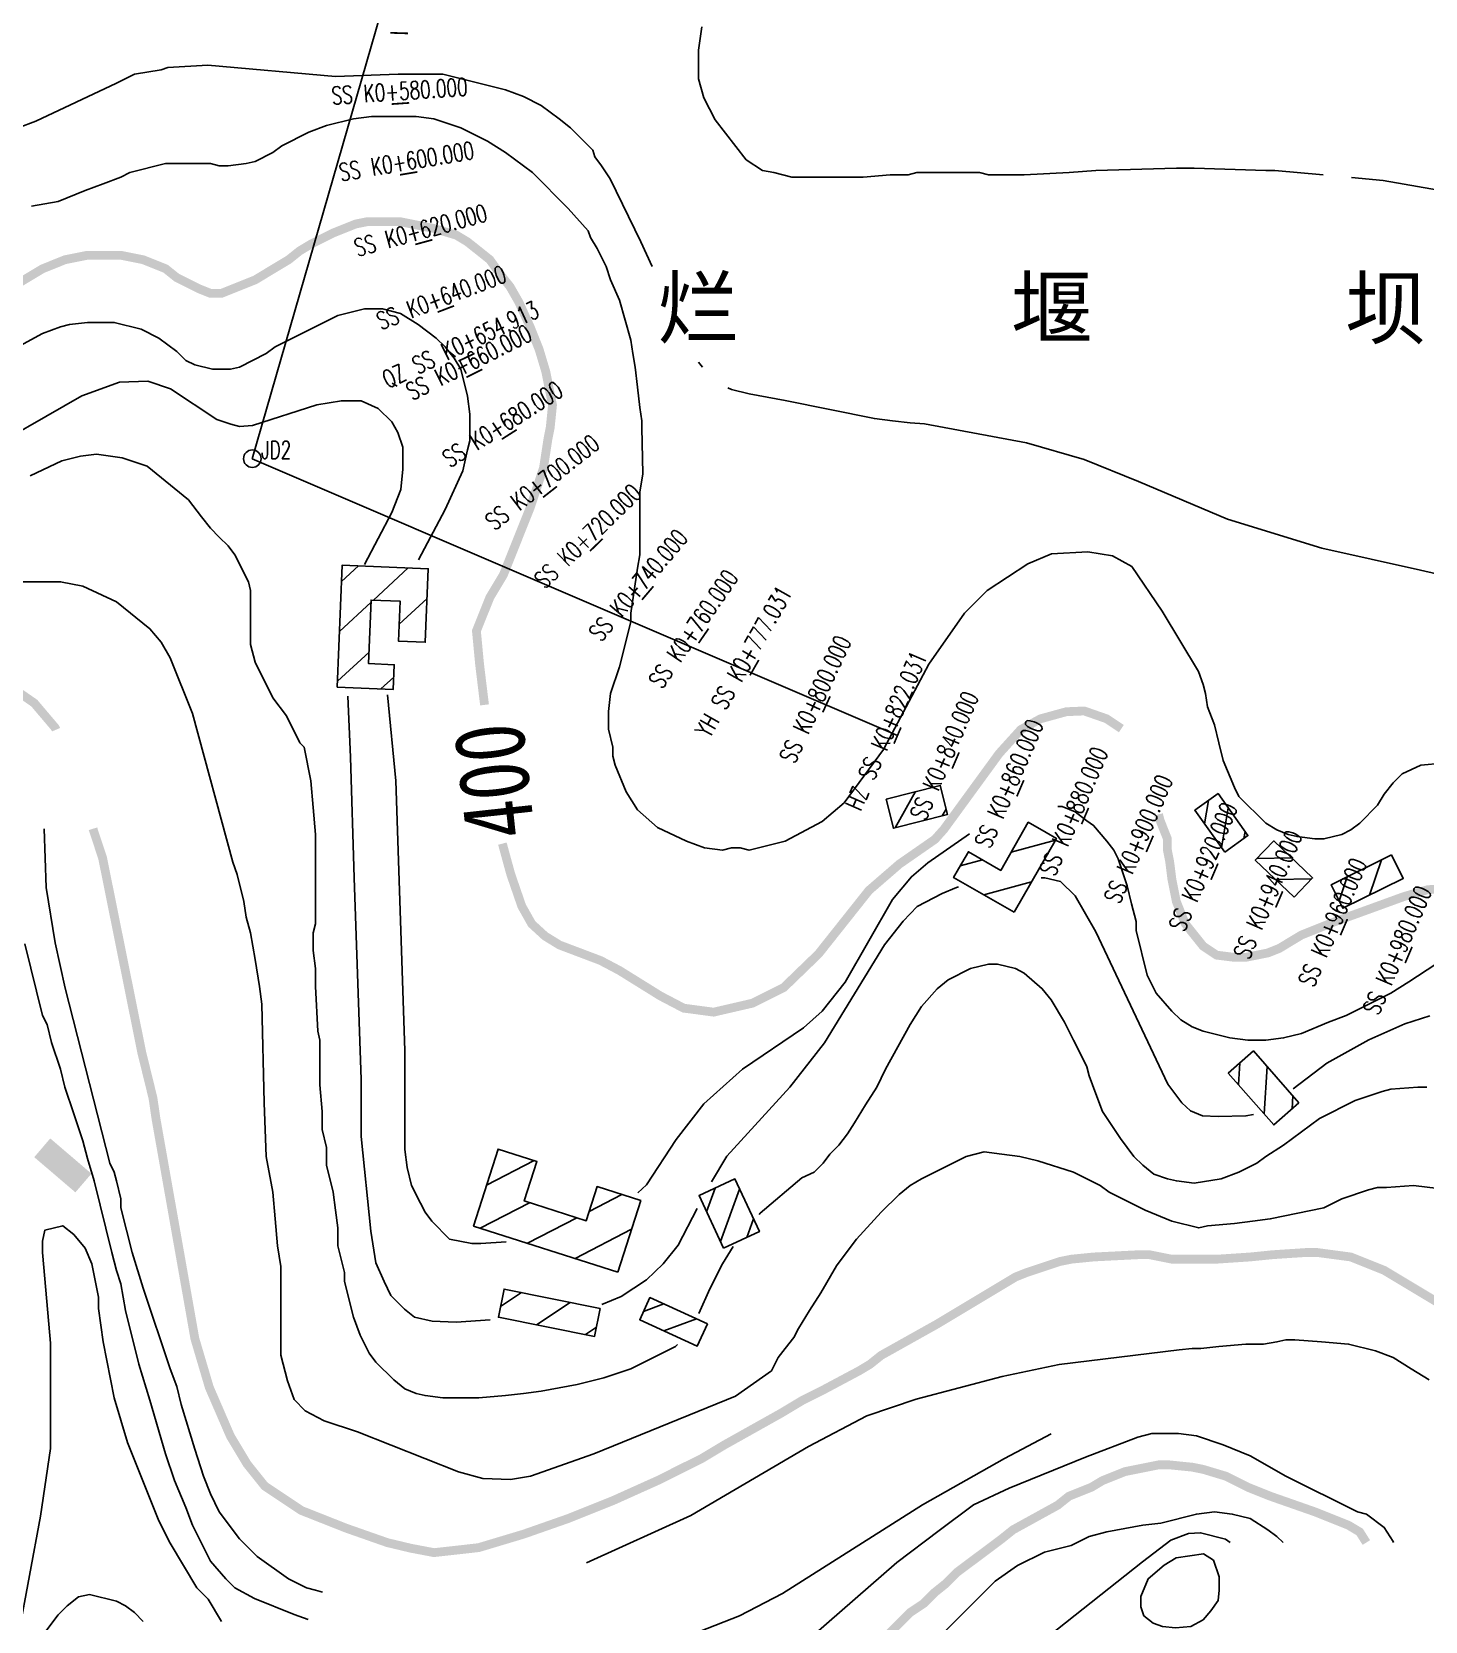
# Model space of a CAD drawing. Extents: x 35515948 to 35520624, y 3302916 to 3308279.
# Drawn here: x 35517389.3 to 35517785, y 3305162 to 3305613.4 of the extents above; entities that cross this region are included whole.
import ezdxf
from ezdxf.enums import TextEntityAlignment as Align

# ---------------------------------------------------------------- set-up
doc = ezdxf.new("R2010")
doc.units = 0
doc.header["$LTSCALE"] = 10000
doc.header["$MEASUREMENT"] = 0
doc.layers.get('0').update_dxf_attribs({"linetype": 'CONTINUOUS'})
for name, color, linetype in [('2112', 7, 'CONTINUOUS'), ('2113', 7, 'CONTINUOUS'), ('8112', 34, 'CONTINUOUS'), ('HY_DX_DGXZ', 3, 'CONTINUOUS')]:
    doc.layers.add(name, color=color, linetype=linetype)
doc.styles.add('HyStandard', font='txt.shx', dxfattribs={"width": 0.7, "bigfont": 'hztxt.shx'})
doc.styles.add('仿宋体', font='')
doc.styles.add('正等线体', font='simhei.ttf', dxfattribs={"width": 0.8})
doc.styles.get('仿宋体').set_extended_font_data('文鼎CS仿宋体')

msp = doc.modelspace()

# ---------------------------------------------------------------- linework, layer by layer
at = {"linetype": 'Continuous', "lineweight": -3, "transparency": 33554687}
for q in [(35517507.17, 3305683.74), (35517635.12, 3305413.53)]:
    msp.add_line((35517451.91, 3305492.17), q, dxfattribs=at)
at = {"linetype": 'Continuous', "ltscale": 0.005, "transparency": 33554687, "const_width": 0.5}
for points in [[(35517496.11, 3305612.96), (35517491.11, 3305613.12)], [(35517496.46, 3305593.22), (35517491.47, 3305592.88)], [(35517498.78, 3305573.61), (35517493.85, 3305572.78)], [(35517503.04, 3305554.34), (35517498.22, 3305553.02)], [(35517509.21, 3305535.58), (35517504.54, 3305533.79)], [(35517515.01, 3305522.05), (35517510.49, 3305519.91)], [(35517515.01, 3305522.05), (35517510.49, 3305519.91)], [(35517517.22, 3305517.54), (35517512.75, 3305515.29)], [(35517526.99, 3305500.39), (35517522.77, 3305497.7)], [(35517538.42, 3305484.29), (35517534.49, 3305481.2)], [(35517551.4, 3305469.42), (35517547.81, 3305465.95)], [(35517565.81, 3305455.92), (35517562.57, 3305452.1)], [(35517581.49, 3305443.92), (35517578.65, 3305439.8)], [(35517595.73, 3305434.98), (35517593.25, 3305430.64)], [(35517595.73, 3305434.98), (35517593.25, 3305430.64)], [(35517616, 3305424.68), (35517613.91, 3305420.14)], [(35517636.11, 3305415.83), (35517634.14, 3305411.24)], [(35517636.11, 3305415.83), (35517634.14, 3305411.24)], [(35517652.62, 3305408.74), (35517650.65, 3305404.15)], [(35517671, 3305400.86), (35517669.03, 3305396.26)], [(35517689.38, 3305392.97), (35517687.41, 3305388.37)], [(35517707.76, 3305385.08), (35517705.78, 3305380.48)], [(35517726.13, 3305377.19), (35517724.16, 3305372.59)], [(35517744.51, 3305369.3), (35517742.54, 3305364.71)], [(35517762.89, 3305361.41), (35517760.92, 3305356.82)], [(35517781.27, 3305353.52), (35517779.3, 3305348.93)]]:
    msp.add_lwpolyline(points, dxfattribs=at)
at = {"linetype": 'Continuous', "ltscale": 0.005, "transparency": 33554687}
msp.add_circle((35517451.91, 3305492.17), 2.5, dxfattribs=at)
at = {"layer": '2112', "linetype": 'Continuous', "ltscale": 0.005, "const_width": 7, "flags": 128}
msp.add_lwpolyline([(35517392.26, 3305296.46), (35517403.95, 3305286.46)], dxfattribs=at)
at = {"layer": '2113', "linetype": 'Continuous', "ltscale": 0.005}
for p, q in [((35517482.08, 3305461.72), (35517477.24, 3305457.26)), ((35517496.21, 3305461.15), (35517486.3, 3305452.01)), ((35517485.63, 3305451.39), (35517476.68, 3305443.13)), ((35517501.54, 3305452.47), (35517493.64, 3305445.18)), ((35517485.06, 3305437.26), (35517476.11, 3305429)), ((35517492.1, 3305430.14), (35517488.44, 3305426.77)), ((35517640.25, 3305397.61), (35517634.49, 3305387.35)), ((35517648.92, 3305392.62), (35517647.86, 3305390.73)), ((35517723.46, 3305395.1), (35517722.34, 3305388.42)), ((35517729.04, 3305393.01), (35517727.14, 3305381.69)), ((35517667.45, 3305380.46), (35517679.98, 3305383.87)), ((35517733.84, 3305386.28), (35517733.51, 3305384.31)), ((35517652.96, 3305376.51), (35517659.27, 3305378.23)), ((35517737.23, 3305378.62), (35517747.04, 3305378.84)), ((35517772.57, 3305378.2), (35517769.2, 3305368.24)), ((35517762.87, 3305373.4), (35517760.57, 3305366.59)), ((35517659.61, 3305368.3), (35517673.19, 3305372)), ((35517742.47, 3305372.65), (35517752.8, 3305372.88)), ((35517731.93, 3305314.39), (35517732.32, 3305320.54)), ((35517739.26, 3305306.08), (35517740.1, 3305319.52)), ((35517747.19, 3305307.56), (35517747.42, 3305311.22)), ((35517518.46, 3305285.85), (35517531.98, 3305292.82)), ((35517547.58, 3305278.37), (35517556.87, 3305283.17)), ((35517580.93, 3305278.31), (35517583.39, 3305285.04)), ((35517584.88, 3305269.83), (35517590.31, 3305284.73)), ((35517516.62, 3305273.65), (35517530.62, 3305280.87)), ((35517530.09, 3305269.35), (35517544.09, 3305276.57)), ((35517592.33, 3305270.98), (35517594.26, 3305276.25)), ((35517543.57, 3305265.05), (35517559.59, 3305273.32)), ((35517528.33, 3305255.33), (35517522.43, 3305251.4)), ((35517542.2, 3305252.56), (35517532.62, 3305246.18)), ((35517568.76, 3305252.14), (35517563.01, 3305249.98)), ((35517578.02, 3305247.92), (35517568.8, 3305244.47)), ((35517549.62, 3305245.49), (35517546.49, 3305243.41)), ((35517578.4, 3305240.38), (35517578.06, 3305240.26))]:
    msp.add_line(p, q, dxfattribs=at)
for points in [[(35517476.04, 3305427.27), (35517491.95, 3305426.63), (35517492.24, 3305433.67), (35517484.93, 3305433.97), (35517485.66, 3305452.03), (35517493.91, 3305451.7), (35517493.45, 3305440.34), (35517501.04, 3305440.04), (35517501.88, 3305460.93), (35517477.43, 3305461.91)], [(35517728.05, 3305380.42), (35517734.66, 3305385.13), (35517726.17, 3305397.04), (35517719.56, 3305392.32)], [(35517668.25, 3305363.35), (35517680.25, 3305384.34), (35517677.36, 3305386), (35517672.28, 3305388.9), (35517664.47, 3305375.25), (35517655.26, 3305380.52), (35517652.5, 3305375.71), (35517651.06, 3305373.18)], [(35517747.75, 3305367.6), (35517753.02, 3305373.11), (35517742.03, 3305383.63), (35517736.75, 3305378.12)], [(35517775.46, 3305379.64), (35517778.76, 3305372.97), (35517761.61, 3305364.48), (35517758.32, 3305371.15)], [(35517749.14, 3305309.27), (35517742, 3305302.98), (35517729.05, 3305317.65), (35517736.19, 3305323.95)], [(35517555.72, 3305261.17), (35517562.2, 3305281.47), (35517549.83, 3305285.42), (35517546.73, 3305275.73), (35517529.13, 3305281.35), (35517532.72, 3305292.59), (35517521.73, 3305296.1), (35517514.75, 3305274.24)], [(35517585.77, 3305267.92), (35517595.93, 3305272.65), (35517588.96, 3305287.63), (35517578.79, 3305282.9)], [(35517550.69, 3305250.86), (35517549.1, 3305242.88), (35517521.82, 3305248.34), (35517523.41, 3305256.32)], [(35517581.17, 3305246.49), (35517578.29, 3305240.15), (35517561.92, 3305247.6), (35517564.81, 3305253.94)]]:
    msp.add_lwpolyline(points, close=True, dxfattribs=at)
at = {"layer": '2113', "linetype": 'Continuous', "ltscale": 0.005, "flags": 128}
msp.add_lwpolyline([(35517631.96, 3305395.51), (35517647.26, 3305399.38), (35517649.29, 3305391.09), (35517633.99, 3305387.23)], close=True, dxfattribs=at)
at = {"layer": 'HY_DX_DGXZ', "linetype": 'Continuous', "ltscale": 0.005}
for points, elevation in [([(35517579.54, 3305614.84), (35517578.6, 3305608.23), (35517578.6, 3305600.04), (35517580.17, 3305594.68), (35517583.32, 3305588.39), (35517592.15, 3305577.05), (35517596.84, 3305574.06), (35517600.02, 3305573.43), (35517605.1, 3305572.16), (35517625.42, 3305572.16), (35517633.04, 3305572.79), (35517638.12, 3305572.79), (35517640.66, 3305573.43), (35517658.44, 3305573.43), (35517660.98, 3305572.79), (35517666.06, 3305572.79), (35517671.14, 3305572.79), (35517683.84, 3305573.43), (35517691.46, 3305574.06), (35517714.32, 3305574.7), (35517719.4, 3305574.7), (35517739.72, 3305574.06), (35517742.26, 3305574.06), (35517756.06, 3305572.76)], 390), ([(35517565.49, 3305546.71), (35517562.25, 3305553.77), (35517553.55, 3305571.68), (35517551.12, 3305575.33), (35517549.22, 3305577.88), (35517548.59, 3305579.78), (35517542.23, 3305586.13), (35517539.06, 3305588.67), (35517533.98, 3305592.48), (35517528.9, 3305595.02), (35517523.82, 3305596.92), (35517506.04, 3305601.37), (35517493.34, 3305601.37), (35517475.56, 3305600.73), (35517439.29, 3305603.9), (35517427.93, 3305603.27), (35517426.03, 3305602.64), (35517418.41, 3305601.37), (35517413.33, 3305598.83), (35517390.47, 3305588.04), (35517385.39, 3305586.13)], 390), ([(35517389.2, 3305563.9), (35517396.82, 3305565.17), (35517404.44, 3305568.35), (35517409.52, 3305570.25), (35517414.6, 3305572.16), (35517417.14, 3305573.43), (35517427.3, 3305575.97), (35517440, 3305575.97), (35517442.54, 3305575.33), (35517445.08, 3305575.33), (35517450.16, 3305575.97), (35517452.7, 3305576.6), (35517457.78, 3305579.15), (35517460.32, 3305581.05), (35517467.94, 3305584.86), (35517473.02, 3305586.77), (35517480.64, 3305588.67), (35517485.72, 3305589.31), (35517498.42, 3305589.31), (35517503.5, 3305588.67), (35517511.12, 3305586.13), (35517518.74, 3305582.32), (35517523.82, 3305579.15), (35517531.44, 3305573.43), (35517541.6, 3305563.27), (35517547.31, 3305556.92), (35517547.95, 3305555.02), (35517549.85, 3305551.84), (35517552.4, 3305546.76), (35517553.66, 3305542.95), (35517556.2, 3305537.23), (35517559.38, 3305525.81), (35517560.02, 3305522), (35517560.65, 3305518.19), (35517561.28, 3305512.47), (35517561.92, 3305506.75), (35517562.55, 3305502.94), (35517562.55, 3305501.04), (35517562.78, 3305487.83), (35517561.92, 3305482.62), (35517561.92, 3305477.54), (35517561.92, 3305472.46), (35517561.92, 3305464.85), (35517561.28, 3305461.04), (35517559.38, 3305448.33), (35517559.38, 3305445.79), (35517556.2, 3305433.1), (35517553.66, 3305425.48), (35517553.03, 3305420.4), (35517553.03, 3305415.31), (35517554.3, 3305410.23), (35517554.3, 3305407.69), (35517554.94, 3305405.15), (35517558.11, 3305397.54), (35517561.28, 3305392.46), (35517567, 3305387.38), (35517575.26, 3305383.56), (35517580.34, 3305381.66), (35517585.41, 3305381.02), (35517587.95, 3305381.66), (35517590.49, 3305381.66), (35517593.03, 3305381.02), (35517603.2, 3305383.56), (35517613.76, 3305389.15), (35517620.02, 3305394.45), (35517631.15, 3305409.61), (35517644.08, 3305433.77), (35517654.15, 3305448.3), (35517660.62, 3305454.76), (35517672.17, 3305462.29), (35517678.85, 3305465.15), (35517689.23, 3305465.68), (35517696.23, 3305464.62), (35517701.64, 3305461.55), (35517710.33, 3305448.83), (35517720.61, 3305431.76), (35517721.94, 3305428.02), (35517722.58, 3305425.48), (35517723.21, 3305421.67), (35517725.12, 3305416.58), (35517726.38, 3305411.5), (35517727.66, 3305406.42), (35517730.83, 3305398.81), (35517732.1, 3305396.27), (35517739.72, 3305388.65), (35517742.9, 3305386.74), (35517746.07, 3305385.47), (35517748.61, 3305384.83), (35517753.69, 3305384.2), (35517756.23, 3305384.2), (35517761.31, 3305385.47), (35517763.85, 3305386.74), (35517766.39, 3305388.65), (35517771.47, 3305393.73), (35517773.38, 3305396.9), (35517775.91, 3305400.08), (35517778.45, 3305402.62), (35517783.79, 3305405.15), (35517789.94, 3305405.69)], 395), ([(35517764.07, 3305572), (35517773.08, 3305571.15), (35517788.77, 3305568.4)], 390), ([(35517499.14, 3305463.47), (35517506.7, 3305477.77), (35517511.69, 3305488.68), (35517513.02, 3305494.69), (35517513.66, 3305497.23), (35517513.66, 3305504.85), (35517513.02, 3305509.93), (35517511.12, 3305517.55), (35517509.21, 3305520.73), (35517506.67, 3305523.9), (35517504.13, 3305526.44), (35517499.05, 3305530.25), (35517493.97, 3305533.42), (35517488.89, 3305534.69), (35517483.81, 3305534.69), (35517476.19, 3305532.79), (35517458.41, 3305523.9), (35517455.87, 3305522), (35517448.25, 3305518.19), (35517445.71, 3305517.55), (35517440.63, 3305517.55), (35517435.55, 3305518.82), (35517433.01, 3305520.09), (35517430.47, 3305522.63), (35517425.39, 3305526.44), (35517420.31, 3305528.98), (35517412.69, 3305530.88), (35517405.07, 3305530.88), (35517399.99, 3305530.25), (35517397.45, 3305529.62), (35517392.37, 3305527.71), (35517377.13, 3305519.46)], 405), ([(35517579.8, 3305518.18), (35517578.64, 3305519.61)], 390), ([(35517372.08, 3305492.08), (35517403.46, 3305509.99), (35517414.16, 3305513.91), (35517422.22, 3305514.23), (35517428.69, 3305512), (35517441.83, 3305503.31), (35517445.86, 3305501.93), (35517448.3, 3305501.3), (35517452.01, 3305501.62), (35517470.24, 3305507.44), (35517477.23, 3305508.61), (35517482.85, 3305508.61), (35517487.62, 3305506.38), (35517491.55, 3305502.67), (35517493.24, 3305499.6), (35517494.62, 3305495.47), (35517494.62, 3305489.21), (35517494.09, 3305483.38), (35517491.55, 3305476.92), (35517483.73, 3305462.16)], 410), ([(35517798.14, 3305457.23), (35517783.68, 3305460.48), (35517755.63, 3305466.78), (35517728.83, 3305474.97), (35517703.62, 3305485.68), (35517688.17, 3305491.98), (35517671.78, 3305496.7), (35517642.78, 3305502.06), (35517638.76, 3305502.31), (35517633.67, 3305502.94), (35517628.59, 3305503.58), (35517615.9, 3305506.12), (35517603.2, 3305508.66), (35517593.03, 3305510.56), (35517587.95, 3305511.83), (35517586.94, 3305512.34)], 390), ([(35517572.7, 3305240.62), (35517572.08, 3305240.05), (35517559.38, 3305233.7), (35517551.76, 3305231.16), (35517544.14, 3305229.26), (35517533.98, 3305227.35), (35517528.9, 3305226.72), (35517523.82, 3305226.08), (35517516.2, 3305225.45), (35517506.04, 3305225.45), (35517500.96, 3305226.08), (35517498.42, 3305226.72), (35517495.24, 3305227.99), (35517492.07, 3305230.53), (35517486.99, 3305235.61), (35517485.08, 3305238.15), (35517482.54, 3305243.23), (35517480.64, 3305248.31), (35517478.1, 3305258.47), (35517478.1, 3305261.01), (35517476.19, 3305268.63), (35517476.19, 3305273.71), (35517475.56, 3305278.79), (35517474.92, 3305283.87), (35517473.02, 3305291.49), (35517473.02, 3305296.57), (35517471.75, 3305301.65), (35517471.75, 3305306.73), (35517471.11, 3305314.35), (35517471.11, 3305319.43), (35517471.11, 3305327.05), (35517470.48, 3305329.59), (35517469.84, 3305342.29), (35517469.84, 3305347.37), (35517469.21, 3305352.45), (35517469.21, 3305357.53), (35517469.84, 3305360.07), (35517469.84, 3305385.47), (35517469.21, 3305393.09), (35517468.57, 3305400.71), (35517466.67, 3305410.23), (35517465.4, 3305411.5), (35517461.59, 3305419.12), (35517457.78, 3305424.21), (35517452.7, 3305434.37), (35517451.43, 3305439.44), (35517451.43, 3305454.69), (35517450.79, 3305457.23), (35517446.98, 3305464.85), (35517445.08, 3305467.38), (35517442.54, 3305469.92), (35517440, 3305472.46), (35517437.46, 3305475.64), (35517433.77, 3305480.52), (35517422.01, 3305490.06), (35517414.91, 3305492.39), (35517407.7, 3305493.45), (35517403.14, 3305492.92), (35517397.84, 3305491.54), (35517388.83, 3305487.31)], 415), ([(35517791.79, 3305284.5), (35517781.63, 3305285.77), (35517774.01, 3305285.14), (35517771.47, 3305285.14), (35517768.93, 3305284.5), (35517761.31, 3305281.96), (35517756.23, 3305279.42), (35517740.99, 3305276.25), (35517735.91, 3305275.61), (35517730.83, 3305274.98), (35517723.21, 3305274.34), (35517720.67, 3305273.71), (35517713.05, 3305275.61), (35517705.43, 3305278.79), (35517695.27, 3305283.87), (35517692.73, 3305285.77), (35517685.11, 3305289.58), (35517674.95, 3305292.76), (35517669.87, 3305294.03), (35517664.79, 3305294.66), (35517659.71, 3305295.3), (35517654.63, 3305294.03), (35517641.93, 3305287.68), (35517638.76, 3305285.77), (35517635.58, 3305283.23), (35517630.5, 3305278.15), (35517623.52, 3305270.53), (35517619.7, 3305265.45), (35517617.8, 3305262.91), (35517613.35, 3305255.29), (35517610.18, 3305250.21), (35517607.01, 3305245.13), (35517605.73, 3305242.59), (35517603.2, 3305239.42), (35517601.29, 3305236.88), (35517599.35, 3305233.12), (35517589.17, 3305225.91), (35517548.91, 3305209.51), (35517530.94, 3305203.21), (35517525.26, 3305202.27), (35517517.38, 3305202.58), (35517510.45, 3305204.47), (35517481.76, 3305215.81), (35517472.31, 3305218.96), (35517466.95, 3305221.8), (35517463.8, 3305224.95), (35517461.9, 3305230.3), (35517460.01, 3305237.55), (35517460.01, 3305262.74), (35517459.05, 3305268.63), (35517458.41, 3305276.25), (35517457.78, 3305283.87), (35517455.87, 3305294.03), (35517455.24, 3305309.27), (35517454.6, 3305337.21), (35517453.97, 3305342.29), (35517452.7, 3305349.91), (35517451.43, 3305357.53), (35517450.16, 3305361.98), (35517449.52, 3305366.42), (35517447.62, 3305374.04), (35517446.39, 3305377.6), (35517434.92, 3305419.76), (35517428.57, 3305435.63), (35517426.03, 3305440.08), (35517422.85, 3305443.89), (35517413.33, 3305451.51), (35517403.8, 3305455.96), (35517397.45, 3305457.23), (35517381.58, 3305457.23)], 420), ([(35517479.06, 3305424.68), (35517479.78, 3305407.38), (35517480.84, 3305373.14), (35517482.85, 3305315.9), (35517482.85, 3305299.69), (35517485.61, 3305272.76), (35517486.99, 3305263.75), (35517489.32, 3305258.45), (35517491.23, 3305254.53), (35517495.15, 3305250.61), (35517498.01, 3305248.38), (35517502.99, 3305247.21), (35517509.78, 3305246.9), (35517519.42, 3305247.58)], 410), ([(35517524.05, 3305269.79), (35517516.84, 3305269.26), (35517514.3, 3305269.26), (35517507.94, 3305270.53), (35517502.86, 3305275.61), (35517500.96, 3305278.15), (35517499.69, 3305280.69), (35517497.15, 3305285.77), (35517495.88, 3305290.85), (35517495.24, 3305295.93), (35517495.21, 3305324.13), (35517492.69, 3305400.66), (35517490.31, 3305425.08)], 405), ([(35517787.98, 3305348.64), (35517780.36, 3305343.56), (35517775.28, 3305340.38), (35517772.74, 3305339.11), (35517767.66, 3305336.57), (35517762.58, 3305334.03), (35517757.5, 3305332.13), (35517749.88, 3305328.95), (35517744.8, 3305327.68), (35517739.72, 3305327.05), (35517734.64, 3305327.05), (35517729.56, 3305327.68), (35517721.94, 3305329.59), (35517718.77, 3305330.86), (35517715.59, 3305332.76), (35517713.05, 3305335.3), (35517708.6, 3305340.38), (35517706.06, 3305345.46), (35517702.89, 3305358.17), (35517702.89, 3305360.71), (35517701.62, 3305365.79), (35517700.35, 3305370.87), (35517697.81, 3305378.48), (35517696.54, 3305381.02), (35517694.63, 3305383.56), (35517690.83, 3305388.01), (35517688.92, 3305389.28), (35517685.63, 3305391.9), (35517681.92, 3305393.39), (35517680.63, 3305393.39)], 405), ([(35517392.79, 3305387.06), (35517393.39, 3305370.43), (35517395.91, 3305354.68), (35517398.75, 3305341.77), (35517411.42, 3305292.12), (35517412.69, 3305289.58), (35517413.33, 3305287.04), (35517414.6, 3305281.96), (35517414.6, 3305279.42), (35517417.77, 3305266.72), (35517420.95, 3305256.56), (35517423.49, 3305248.94), (35517426.03, 3305241.32), (35517428.57, 3305233.7), (35517430.47, 3305228.62), (35517431.74, 3305223.54), (35517435.55, 3305210.84), (35517438.09, 3305203.22), (35517440, 3305198.14), (35517442.54, 3305193.06), (35517448.25, 3305185.44), (35517453.33, 3305180.36), (35517462.22, 3305174.01), (35517467.3, 3305171.47), (35517469.84, 3305170.84), (35517471.86, 3305170.25)], 430), ([(35517655.54, 3305385.65), (35517643.76, 3305377.38), (35517639.1, 3305373.46), (35517633.69, 3305367), (35517620.23, 3305343.46), (35517613.76, 3305335.3), (35517608.46, 3305330.53), (35517591.08, 3305318.77), (35517580.16, 3305308.91), (35517572.32, 3305298.84), (35517563.84, 3305285.9), (35517561.41, 3305283.71)], 405), ([(35517582.36, 3305286.79), (35517586.63, 3305294.07), (35517604.54, 3305313.68), (35517614.4, 3305326.29), (35517631.47, 3305354.06), (35517636.77, 3305360.85), (35517640.69, 3305364.98), (35517647.79, 3305368.69), (35517651.92, 3305370.39), (35517652.49, 3305370.55)], 410), ([(35517675.98, 3305373.14), (35517676.94, 3305373.14), (35517681.39, 3305372.08), (35517685.63, 3305368.06), (35517691.46, 3305357.77), (35517711.92, 3305314.52), (35517715.84, 3305309.23), (35517718.38, 3305307), (35517721.78, 3305305.52), (35517726.23, 3305305.3), (35517734.07, 3305305.52), (35517736.21, 3305305.88)], 410), ([(35517387.29, 3305354.35), (35517392.37, 3305334.03), (35517393.64, 3305331.49), (35517394.91, 3305326.41), (35517397.45, 3305318.79), (35517398.72, 3305313.71), (35517401.26, 3305306.09), (35517403.8, 3305298.47), (35517405.07, 3305293.39), (35517406.98, 3305287.04), (35517412.06, 3305266.72), (35517413.33, 3305261.64), (35517414.6, 3305257.83), (35517415.87, 3305250.21), (35517419.68, 3305234.97), (35517422.85, 3305224.81), (35517427.3, 3305209.57), (35517429.84, 3305201.95), (35517433.01, 3305194.33), (35517434.92, 3305189.25), (35517440, 3305179.09), (35517444.44, 3305174.01), (35517446.98, 3305171.47), (35517452.54, 3305168.46), (35517463.77, 3305163.9), (35517467.79, 3305162.48)], 435), ([(35517785.44, 3305313.71), (35517782.9, 3305313.71), (35517775.28, 3305313.08), (35517772.74, 3305312.44), (35517765.12, 3305309.9), (35517754.96, 3305304.82), (35517749.88, 3305301.01), (35517744.8, 3305297.2), (35517739.72, 3305294.03), (35517737.18, 3305292.12), (35517732.1, 3305289.58), (35517727.02, 3305287.68), (35517719.4, 3305286.41), (35517714.32, 3305287.04), (35517711.78, 3305287.68), (35517707.97, 3305288.95), (35517704.8, 3305291.49), (35517702.26, 3305294.03), (35517698.45, 3305299.11), (35517693.37, 3305306.73), (35517691.46, 3305311.81), (35517689.55, 3305316.89), (35517688.92, 3305319.43), (35517687.65, 3305321.97), (35517685.11, 3305327.05), (35517682.57, 3305332.13), (35517678.76, 3305338.48), (35517676.22, 3305341.65), (35517671.14, 3305346.1), (35517668.6, 3305347.37), (35517663.52, 3305348.64), (35517660.98, 3305348.64), (35517655.9, 3305347.37), (35517649.55, 3305344.19), (35517646.38, 3305341.65), (35517641.93, 3305336.57), (35517638.76, 3305331.49), (35517631.77, 3305318.79), (35517629.23, 3305313.71), (35517626.05, 3305308.63), (35517622.88, 3305303.55), (35517620.98, 3305300.38), (35517618.44, 3305297.2), (35517615.9, 3305294.66), (35517613.99, 3305292.12), (35517611.45, 3305289.58), (35517607.93, 3305287.92), (35517596.17, 3305277.85), (35517595.87, 3305277.51)], 415), ([(35517747.53, 3305313.19), (35517757.08, 3305320.46), (35517768.95, 3305327.14), (35517779.23, 3305331.7), (35517786.33, 3305333.92)], 410), ([(35517551.17, 3305251.99), (35517556.63, 3305254.21), (35517563.84, 3305258.98), (35517568.61, 3305263.54), (35517572.85, 3305268.84), (35517578.26, 3305279.19)], 410), ([(35517385.48, 3305158.18), (35517391.78, 3305191.88), (35517394.62, 3305211.09), (35517394.62, 3305241.01), (35517392.73, 3305262.43), (35517392.37, 3305266.72), (35517392.37, 3305269.9), (35517393.01, 3305273.07), (35517398.09, 3305274.34), (35517401.26, 3305271.8), (35517404.44, 3305267.99), (35517406.34, 3305263.55), (35517408.25, 3305254.02), (35517408.25, 3305250.85), (35517409.52, 3305241.32), (35517412.69, 3305225.45), (35517414.6, 3305219.1), (35517416.5, 3305212.75), (35517425.39, 3305190.52), (35517428.57, 3305184.17), (35517436.19, 3305171.47), (35517439.36, 3305168.3), (35517443.17, 3305161.95)], 440), ([(35517588.47, 3305268.4), (35517585.46, 3305263.54), (35517581.86, 3305256.44), (35517578.71, 3305249.38)], 415), ([(35517546.8, 3305178.62), (35517576.45, 3305191.99), (35517609.84, 3305211.6), (35517626.38, 3305220.29), (35517640.48, 3305225.06), (35517664.85, 3305231.53), (35517681.07, 3305234.92), (35517715.1, 3305239.05), (35517718.77, 3305239.42), (35517721.3, 3305239.42), (35517726.38, 3305240.05), (35517734.01, 3305240.69), (35517739.09, 3305240.69), (35517742.9, 3305241.32), (35517745.44, 3305241.96), (35517747.98, 3305241.96), (35517755.59, 3305241.32), (35517763.22, 3305240.69), (35517770.84, 3305238.78), (35517775.91, 3305236.88), (35517780.99, 3305233.7), (35517786.08, 3305230.53)], 430), ([(35517578.88, 3305159.12), (35517590.22, 3305163.53), (35517602.52, 3305169.83), (35517642.24, 3305195.02), (35517665.56, 3305208.25), (35517678.79, 3305215.25)], 440), ([(35517603.15, 3305150.93), (35517634.99, 3305178.65), (35517646.96, 3305187.78), (35517656.74, 3305195.02), (35517666.82, 3305199.75), (35517688.57, 3305208.57), (35517703.39, 3305214.24), (35517707.34, 3305215.29), (35517714.95, 3305215.29), (35517720.03, 3305214.65), (35517727.66, 3305212.11), (35517735.27, 3305208.94), (35517745.44, 3305203.22), (35517765.76, 3305193.06), (35517768.3, 3305192.43), (35517773.38, 3305188.62), (35517775.94, 3305184.67), (35517776.01, 3305184.35)], 445), ([(35517744.69, 3305184.35), (35517742.9, 3305186.08), (35517740.35, 3305187.98), (35517735.27, 3305191.16), (35517730.2, 3305192.43), (35517725.12, 3305193.06), (35517720.03, 3305192.43), (35517709.88, 3305189.89), (35517704.8, 3305189.25), (35517694.63, 3305187.35), (35517689.55, 3305186.08), (35517684.48, 3305183.54), (35517676.85, 3305181.63), (35517669.23, 3305177.82), (35517662.88, 3305173.38), (35517645.1, 3305155.6)], 455), ([(35517393.01, 3305158.77), (35517396.82, 3305163.85), (35517399.36, 3305166.39), (35517402.53, 3305168.93), (35517405.71, 3305169.57), (35517413.33, 3305167.66), (35517415.87, 3305166.39), (35517418.41, 3305164.49), (35517420.95, 3305161.95)], 445)]:
    msp.add_lwpolyline(points, dxfattribs=dict(at, elevation=elevation))
at = {"layer": 'HY_DX_DGXZ', "linetype": 'Continuous', "ltscale": 0.005, "const_width": 2.5}
for points, elevation in [([(35517517.86, 3305422.25), (35517516.46, 3305433.74), (35517515.56, 3305443.25), (35517519.38, 3305452.78), (35517523.19, 3305459.13), (35517530.8, 3305478.18), (35517532.71, 3305483.9), (35517534.62, 3305489.61), (35517535.88, 3305497.87), (35517536.52, 3305501.04), (35517537.16, 3305507.39), (35517535.25, 3305516.92), (35517533.34, 3305523.27), (35517530.8, 3305529.62), (35517527.63, 3305536.6), (35517525.09, 3305541.04), (35517522.55, 3305544.22), (35517519.38, 3305548.67), (35517513.02, 3305553.75), (35517509.85, 3305555.65), (35517503.5, 3305557.56), (35517493.97, 3305559.46), (35517484.45, 3305559.46), (35517481.27, 3305558.83), (35517474.92, 3305556.29), (35517468.57, 3305553.11), (35517465.4, 3305551.21), (35517462.22, 3305548.67), (35517452.7, 3305542.95), (35517443.17, 3305539.14), (35517440, 3305539.14), (35517436.82, 3305540.41), (35517430.47, 3305543.58), (35517427.3, 3305546.12), (35517420.95, 3305548.67), (35517414.6, 3305549.94), (35517405.07, 3305549.94), (35517398.72, 3305548.67), (35517392.37, 3305546.12), (35517382.85, 3305540.41)], 400), ([(35517396.17, 3305415.19), (35517395.93, 3305415.75), (35517390, 3305422.75), (35517378.23, 3305430.91), (35517368.88, 3305435), (35517365.07, 3305436.27), (35517361.26, 3305436.9), (35517357.45, 3305436.9), (35517351.1, 3305436.9), (35517347.29, 3305436.9), (35517341.24, 3305436), (35517329.51, 3305431.83), (35517323.53, 3305427.31), (35517320.99, 3305422.54), (35517319.93, 3305415.75), (35517319.93, 3305413.07)], 425), ([(35517698.72, 3305415.51), (35517694.53, 3305418.3), (35517688.17, 3305420.52), (35517683.09, 3305420.31), (35517675.77, 3305418.3), (35517670.16, 3305415.23), (35517664.01, 3305408.44), (35517648.32, 3305386.92), (35517645.77, 3305384.06), (35517635.7, 3305377.06), (35517627.01, 3305369.54), (35517612.7, 3305351.52), (35517602.84, 3305341.98), (35517593.94, 3305337.53), (35517582.92, 3305334.98), (35517576.98, 3305335.78), (35517574.46, 3305336.1), (35517567.84, 3305339.56), (35517556.18, 3305346.81), (35517550.82, 3305349.64), (35517539.16, 3305354.05), (35517535.06, 3305356.57), (35517531.28, 3305360.03), (35517528.44, 3305365.07), (35517525.29, 3305374.21), (35517522.93, 3305382.84)], 400), ([(35517813.22, 3305367.9), (35517794.17, 3305370.39), (35517785.7, 3305369.75), (35517779.02, 3305367.84), (35517759.41, 3305360.71), (35517749.88, 3305356.9), (35517743.53, 3305353.08), (35517740.35, 3305351.81), (35517734.01, 3305350.54), (35517730.83, 3305350.54), (35517725.75, 3305351.18), (35517721.94, 3305353.72), (35517716.86, 3305360.07), (35517714.32, 3305366.42), (35517713.05, 3305372.77), (35517712.41, 3305377.85), (35517711.78, 3305381.02), (35517711.78, 3305384.2), (35517709.69, 3305389.47), (35517709.27, 3305391.16)], 400), ([(35517795.6, 3305248.31), (35517773.38, 3305261.64), (35517763.85, 3305265.45), (35517754.33, 3305266.72), (35517751.15, 3305266.72), (35517741.62, 3305266.09), (35517735.27, 3305265.45), (35517725.75, 3305264.82), (35517713.05, 3305264.82), (35517706.7, 3305266.09), (35517703.52, 3305266.09), (35517690.83, 3305265.45), (35517684.48, 3305264.82), (35517681.3, 3305264.18), (35517671.77, 3305261.01), (35517668.6, 3305259.74), (35517646.38, 3305246.4), (35517630.5, 3305237.51), (35517627.33, 3305234.97), (35517624.15, 3305233.07), (35517614.62, 3305227.99), (35517608.27, 3305224.81), (35517601.92, 3305221), (35517586.05, 3305212.11), (35517579.7, 3305208.3), (35517573.35, 3305205.13), (35517567, 3305201.95), (35517554.3, 3305196.24), (35517541.6, 3305191.16), (35517528.9, 3305186.71), (35517522.55, 3305184.81), (35517516.2, 3305182.9), (35517503.51, 3305181.48), (35517496.89, 3305182.74), (35517490.27, 3305184.32), (35517478.61, 3305188.41), (35517465.86, 3305193.45), (35517455.46, 3305200.38), (35517450.42, 3305206.68), (35517445.69, 3305214.56), (35517439.7, 3305228.41), (35517435.6, 3305242.27), (35517424.57, 3305304.64), (35517423.7, 3305310.6), (35517420.52, 3305323.54), (35517409.4, 3305378.76), (35517406.66, 3305387.06)], 425), ([(35517768.28, 3305184.35), (35517766.39, 3305187.35), (35517763.22, 3305189.25), (35517753.69, 3305193.06), (35517740.99, 3305197.51), (35517734.64, 3305200.05), (35517728.29, 3305203.22), (35517721.94, 3305205.13), (35517718.77, 3305205.76), (35517712.41, 3305206.4), (35517709.24, 3305206.4), (35517699.72, 3305204.49), (35517693.37, 3305201.95), (35517690.19, 3305200.05), (35517683.84, 3305197.51), (35517680.66, 3305194.97), (35517667.97, 3305187.98), (35517664.79, 3305185.44), (35517652.09, 3305175.92), (35517648.91, 3305172.74), (35517645.74, 3305170.2), (35517642.56, 3305167.03), (35517638.76, 3305164.49), (35517626.05, 3305151.79)], 450)]:
    msp.add_lwpolyline(points, dxfattribs=dict(at, elevation=elevation))
at = {"layer": 'HY_DX_DGXZ', "linetype": 'Continuous', "ltscale": 0.005, "elevation": 460, "flags": 128}
msp.add_lwpolyline([(35517671.02, 3305152.17), (35517704.67, 3305178.9), (35517712.72, 3305185.05), (35517717.74, 3305186.95), (35517721.21, 3305187.12), (35517728.31, 3305185.31), (35517729.57, 3305184.35)], dxfattribs=at)
at = {"layer": 'HY_DX_DGXZ', "linetype": 'Continuous', "ltscale": 0.005, "elevation": 465, "flags": 128}
msp.add_lwpolyline([(35517710.38, 3305160.54), (35517707.7, 3305161.49), (35517705.1, 3305163.57), (35517704.23, 3305166.08), (35517704.23, 3305169.02), (35517706.31, 3305174.05), (35517710.9, 3305177.94), (35517714.28, 3305180.02), (35517722.07, 3305181.15), (35517724.84, 3305179.33), (35517726.49, 3305174.57), (35517726.49, 3305170.84), (35517726.23, 3305167.9), (35517724.15, 3305164.96), (35517721.9, 3305162.44), (35517718.44, 3305160.54), (35517714.11, 3305160.1)], close=True, dxfattribs=at)

# ---------------------------------------------------------------- texts
at = {"linetype": 'Continuous', "ltscale": 0.005, "transparency": 33554687, "char_height": 5, "attachment_point": 8, "style": 'HyStandard'}
for s, insert, rotation in [('{\\W0.7;SS K0+580.000}', (35517493.9, 3305594.05), 3.8782), ('{\\W0.7;SS K0+600.000}', (35517496.15, 3305574.18), 9.6078), ('{\\W0.7;SS K0+620.000}', (35517500.37, 3305554.64), 15.3374), ('{\\W0.7;SS K0+640.000}', (35517506.52, 3305535.62), 21.067), ('{\\W0.7;QZ SS K0+654.913}', (35517512.32, 3305521.89), 25.3393), ('{\\W0.7;QZ SS K0+654.913}', (35517512.32, 3305521.89), 25.3393), ('{\\W0.7;SS K0+660.000}', (35517514.54, 3305517.31), 26.7966), ('{\\W0.7;SS K0+680.000}', (35517524.34, 3305499.88), 32.5261), ('{\\W0.7;SS K0+700.000}', (35517535.84, 3305483.53), 38.2557), ('{\\W0.7;SS K0+720.000}', (35517548.91, 3305468.4), 43.9853), ('{\\W0.7;SS K0+740.000}', (35517563.43, 3305454.66), 49.7149), ('{\\W0.7;SS K0+760.000}', (35517579.24, 3305442.43), 55.4444), ('{\\W0.7;YH SS K0+777.031}', (35517593.62, 3305433.31), 60.3233), ('{\\W0.7;YH SS K0+777.031}', (35517593.62, 3305433.31), 60.3233), ('{\\W0.7;SS K0+800.000}', (35517614.05, 3305422.82), 65.2243), ('{\\W0.7;HZ SS K0+822.031}', (35517634.2, 3305413.93), 66.7689), ('{\\W0.7;HZ SS K0+822.031}', (35517634.2, 3305413.93), 66.7689), ('{\\W0.7;SS K0+840.000}', (35517650.72, 3305406.84), 66.7691), ('{\\W0.7;SS K0+860.000}', (35517669.09, 3305398.95), 66.7691), ('{\\W0.7;SS K0+880.000}', (35517687.47, 3305391.06), 66.7691), ('{\\W0.7;SS K0+900.000}', (35517705.85, 3305383.17), 66.7691), ('{\\W0.7;SS K0+920.000}', (35517724.23, 3305375.29), 66.7691), ('{\\W0.7;SS K0+940.000}', (35517742.61, 3305367.4), 66.7691), ('{\\W0.7;SS K0+960.000}', (35517760.99, 3305359.51), 66.7691), ('{\\W0.7;SS K0+980.000}', (35517779.36, 3305351.62), 66.7691)]:
    msp.add_mtext(s, dxfattribs=dict(at, insert=insert, rotation=rotation))
at = {"linetype": 'Continuous', "ltscale": 0.005, "transparency": 33554687, "insert": (35517454.41, 3305492.17), "char_height": 5, "attachment_point": 7, "style": 'HyStandard'}
msp.add_mtext('{\\W0.7;JD2}', dxfattribs=at)
at = {"layer": '2113', "linetype": 'Continuous', "ltscale": 0.005, "style": '仿宋体'}
for s, p in [('烂', (35517566.86, 3305526.47, 3306519.62)), ('堰', (35517667.37, 3305526.47, 3306519.62)), ('坝', (35517762.2, 3305526.47, 3306519.62))]:
    msp.add_text(s, height=17, dxfattribs=at).set_placement(p)
at = {"layer": '8112', "linetype": 'Continuous', "ltscale": 0.005, "style": '正等线体', "width": 0.8}
msp.add_text('400', height=20, rotation=96.2651, dxfattribs=at).set_placement((35517522.22, 3305384.39), align=Align.MIDDLE_LEFT)

doc.saveas('drawing.dxf')
